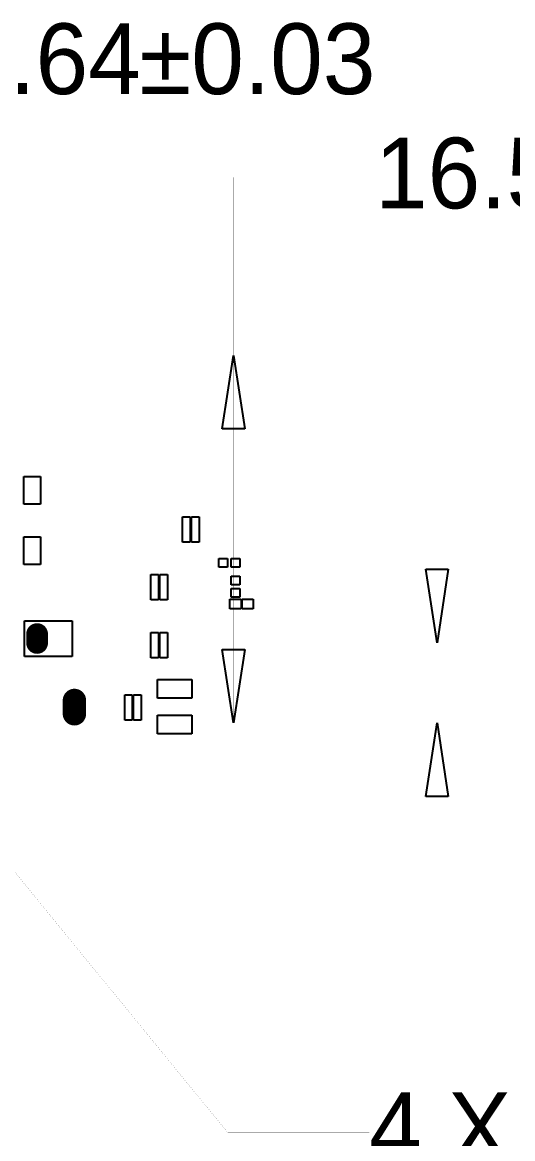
# Model space of a CAD drawing. Header units: millimetres. Extents: x 111 to 521, y 105 to 375.
# Drawn here: x 221.1 to 243.1, y 132.3 to 182.4 of the extents above; entities that cross this region are included whole.
import ezdxf

# ---------------------------------------------------------------- set-up
doc = ezdxf.new("R2010")
doc.units = ezdxf.units.MM
for name, color, linetype in [('DrillDrawing', 1, 'Continuous'), ('Mechanical17', 56, 'Continuous'), ('Mechanical18', 56, 'Continuous')]:
    doc.layers.add(name, color=color, linetype=linetype)

msp = doc.modelspace()

# ---------------------------------------------------------------- linework, layer by layer
at = {"layer": 'DrillDrawing'}
for p, q in [((230.08, 164.132), (230.588, 167.434)), ((230.588, 167.434), (231.096, 164.132)), ((231.096, 164.132), (230.08, 164.132)), ((239.719, 154.534), (239.211, 157.836)), ((239.211, 157.836), (240.227, 157.836)), ((240.227, 157.836), (239.719, 154.534)), ((230.588, 150.934), (230.08, 154.236)), ((230.08, 154.236), (231.096, 154.236)), ((231.096, 154.236), (230.588, 150.934)), ((239.211, 147.632), (239.719, 150.934)), ((239.719, 150.934), (240.227, 147.632)), ((240.227, 147.632), (239.211, 147.632))]:
    msp.add_line(p, q, dxfattribs=at)
at = {"layer": 'DrillDrawing', "const_width": 0.0038}
for points in [[(230.588, 175.435), (236.938, 175.435)], [(230.588, 167.434), (230.588, 175.435)], [(211.773, 167.434), (233.763, 167.434)], [(230.588, 150.934), (230.588, 167.434)], [(217.023, 165.534), (263.894, 165.534)], [(239.719, 154.534), (239.719, 160.884)], [(217.023, 154.534), (242.894, 154.534)], [(212.901, 153.876), (230.326, 132.547)], [(190.493, 150.934), (233.763, 150.934)], [(190.493, 150.934), (242.894, 150.934)], [(190.493, 150.934), (263.894, 150.934)], [(239.719, 140.906), (239.719, 150.934)], [(239.719, 140.906), (246.069, 140.906)], [(230.326, 132.547), (236.676, 132.547)]]:
    msp.add_lwpolyline(points, dxfattribs=at)
at = {"layer": 'DrillDrawing', "const_width": 0.0019}
for points in [[(230.587, 175.435, 1), (230.589, 175.435, 1)], [(230.587, 175.435, 1), (230.589, 175.435, 1)], [(236.937, 175.435, 1), (236.939, 175.435, 1)], [(230.587, 167.434, 1), (230.589, 167.434, 1)], [(230.587, 167.434, 1), (230.589, 167.434, 1)], [(233.762, 167.434, 1), (233.764, 167.434, 1)], [(239.718, 160.884, 1), (239.72, 160.884, 1)], [(239.718, 154.534, 1), (239.72, 154.534, 1)], [(242.893, 154.534, 1), (242.895, 154.534, 1)], [(230.587, 150.934, 1), (230.589, 150.934, 1)], [(233.762, 150.934, 1), (233.764, 150.934, 1)], [(239.718, 150.934, 1), (239.72, 150.934, 1)], [(242.893, 150.934, 1), (242.895, 150.934, 1)], [(239.718, 140.906, 1), (239.72, 140.906, 1)], [(239.718, 140.906, 1), (239.72, 140.906, 1)], [(230.325, 132.547, 1), (230.327, 132.547, 1)], [(230.325, 132.547, 1), (230.327, 132.547, 1)], [(236.675, 132.547, 1), (236.677, 132.547, 1)]]:
    msp.add_lwpolyline(points, format="xyb", close=True, dxfattribs=at)
at = {"layer": 'Mechanical17'}
for p, q in [((221.18, 160.755), (221.18, 161.995)), ((221.18, 161.995), (221.92, 161.995)), ((221.92, 161.995), (221.92, 160.755)), ((221.92, 160.755), (221.18, 160.755)), ((228.305, 159.055), (228.305, 160.195)), ((228.305, 160.195), (228.645, 160.195)), ((228.645, 160.195), (228.645, 159.055)), ((228.705, 159.055), (228.705, 160.195)), ((228.705, 160.195), (229.045, 160.195)), ((229.045, 160.195), (229.045, 159.055)), ((221.18, 158.055), (221.18, 159.295)), ((221.18, 159.295), (221.92, 159.295)), ((221.92, 159.295), (221.92, 158.055)), ((228.645, 159.055), (228.305, 159.055)), ((229.045, 159.055), (228.705, 159.055)), ((221.92, 158.055), (221.18, 158.055)), ((229.93, 157.93), (229.93, 158.32)), ((229.93, 158.32), (230.32, 158.32)), ((230.32, 157.93), (229.93, 157.93)), ((230.32, 158.32), (230.32, 157.93)), ((230.48, 157.93), (230.48, 158.32)), ((230.48, 158.32), (230.87, 158.32)), ((230.87, 157.93), (230.48, 157.93)), ((230.87, 158.32), (230.87, 157.93)), ((226.88, 156.455), (226.88, 157.595)), ((226.88, 157.595), (227.22, 157.595)), ((227.22, 157.595), (227.22, 156.455)), ((227.28, 156.455), (227.28, 157.595)), ((227.28, 157.595), (227.62, 157.595)), ((227.62, 157.595), (227.62, 156.455)), ((230.48, 157.13), (230.48, 157.52)), ((230.48, 157.52), (230.87, 157.52)), ((230.87, 157.52), (230.87, 157.13)), ((230.87, 157.13), (230.48, 157.13)), ((230.48, 156.58), (230.48, 156.97)), ((230.48, 156.97), (230.87, 156.97)), ((230.87, 156.97), (230.87, 156.58)), ((227.22, 156.455), (226.88, 156.455)), ((227.62, 156.455), (227.28, 156.455)), ((230.43, 156.065), (230.43, 156.485)), ((230.43, 156.485), (230.93, 156.485)), ((230.87, 156.58), (230.48, 156.58)), ((230.93, 156.485), (230.93, 156.065)), ((230.97, 156.065), (230.97, 156.485)), ((230.97, 156.485), (231.47, 156.485)), ((231.47, 156.485), (231.47, 156.065)), ((230.93, 156.065), (230.43, 156.065)), ((231.47, 156.065), (230.97, 156.065)), ((221.205, 153.925), (221.205, 155.525)), ((221.205, 155.525), (223.345, 155.525)), ((223.345, 155.525), (223.345, 153.925)), ((226.88, 153.855), (226.88, 154.995)), ((226.88, 154.995), (227.22, 154.995)), ((227.22, 154.995), (227.22, 153.855)), ((227.28, 153.855), (227.28, 154.995)), ((227.28, 154.995), (227.62, 154.995)), ((227.62, 154.995), (227.62, 153.855)), ((223.345, 153.925), (221.205, 153.925)), ((227.22, 153.855), (226.88, 153.855)), ((227.62, 153.855), (227.28, 153.855)), ((227.18, 152.05), (227.18, 152.89)), ((227.18, 152.89), (228.72, 152.89)), ((228.72, 152.89), (228.72, 152.05)), ((225.705, 151.055), (225.705, 152.195)), ((225.705, 152.195), (226.045, 152.195)), ((226.045, 152.195), (226.045, 151.055)), ((226.105, 151.055), (226.105, 152.195)), ((226.105, 152.195), (226.445, 152.195)), ((226.445, 152.195), (226.445, 151.055)), ((228.72, 152.05), (227.18, 152.05)), ((226.045, 151.055), (225.705, 151.055)), ((226.445, 151.055), (226.105, 151.055)), ((227.18, 150.45), (227.18, 151.29)), ((227.18, 151.29), (228.72, 151.29)), ((228.72, 151.29), (228.72, 150.45)), ((228.72, 150.45), (227.18, 150.45))]:
    msp.add_line(p, q, dxfattribs=at)
for points, const_width in [([(221.775, 154.525), (221.775, 154.925)], 0.395), ([(223.45, 151.345), (223.45, 151.945)], 0.42)]:
    msp.add_lwpolyline(points, dxfattribs=dict(at, const_width=const_width))
for points, const_width in [([(221.676, 154.925, 1), (221.874, 154.925, 1)], 0.198), ([(221.676, 154.525, 1), (221.874, 154.525, 1)], 0.198), ([(223.345, 151.945, 1), (223.555, 151.945, 1)], 0.21), ([(223.345, 151.345, 1), (223.555, 151.345, 1)], 0.21)]:
    msp.add_lwpolyline(points, format="xyb", close=True, dxfattribs=dict(at, const_width=const_width))
at = {"layer": 'Mechanical18'}
for points, const_width in [([(221.45, 154.925, -1), (222.1, 154.925)], 0.325), ([(221.613, 154.725, -1), (221.938, 154.725)], 0.325), ([(221.938, 154.725, -1), (221.613, 154.725)], 0.325), ([(222.1, 154.525, -1), (221.45, 154.525)], 0.325), ([(223.1, 151.945, -1), (223.8, 151.945)], 0.35), ([(223.8, 151.345, -1), (223.1, 151.345)], 0.35)]:
    msp.add_lwpolyline(points, format="xyb", dxfattribs=dict(at, const_width=const_width))
for points, const_width in [([(221.45, 154.525), (221.45, 154.925)], 0.325), ([(222.1, 154.525), (222.1, 154.925)], 0.325), ([(223.1, 151.345), (223.1, 151.945)], 0.35), ([(223.8, 151.345), (223.8, 151.945)], 0.35)]:
    msp.add_lwpolyline(points, dxfattribs=dict(at, const_width=const_width))
for points, const_width in [([(221.369, 154.925, 1), (221.531, 154.925, 1)], 0.162), ([(221.369, 154.925, 1), (221.531, 154.925, 1)], 0.162), ([(221.531, 154.725, 1), (221.694, 154.725, 1)], 0.162), ([(221.531, 154.725, 1), (221.694, 154.725, 1)], 0.162), ([(221.856, 154.725, 1), (222.019, 154.725, 1)], 0.162), ([(221.856, 154.725, 1), (222.019, 154.725, 1)], 0.162), ([(222.019, 154.925, 1), (222.181, 154.925, 1)], 0.162), ([(222.019, 154.925, 1), (222.181, 154.925, 1)], 0.162), ([(221.369, 154.525, 1), (221.531, 154.525, 1)], 0.162), ([(221.369, 154.525, 1), (221.531, 154.525, 1)], 0.162), ([(222.019, 154.525, 1), (222.181, 154.525, 1)], 0.162), ([(222.019, 154.525, 1), (222.181, 154.525, 1)], 0.162), ([(223.013, 151.945, 1), (223.188, 151.945, 1)], 0.175), ([(223.013, 151.945, 1), (223.188, 151.945, 1)], 0.175), ([(223.713, 151.945, 1), (223.888, 151.945, 1)], 0.175), ([(223.713, 151.945, 1), (223.888, 151.945, 1)], 0.175), ([(223.013, 151.345, 1), (223.188, 151.345, 1)], 0.175), ([(223.013, 151.345, 1), (223.188, 151.345, 1)], 0.175), ([(223.713, 151.345, 1), (223.888, 151.345, 1)], 0.175), ([(223.713, 151.345, 1), (223.888, 151.345, 1)], 0.175)]:
    msp.add_lwpolyline(points, format="xyb", close=True, dxfattribs=dict(at, const_width=const_width))

# ---------------------------------------------------------------- texts
at = {"layer": 'DrillDrawing'}
for s, p in [('18.64', (215.805, 179.167)), ('±0.03', (226.362, 179.167)), ('16.50', (236.938, 174.037)), ('4 X ', (236.676, 131.173))]:
    msp.add_text(s, height=3.175, dxfattribs=at).set_placement(p)

doc.saveas('drawing.dxf')
